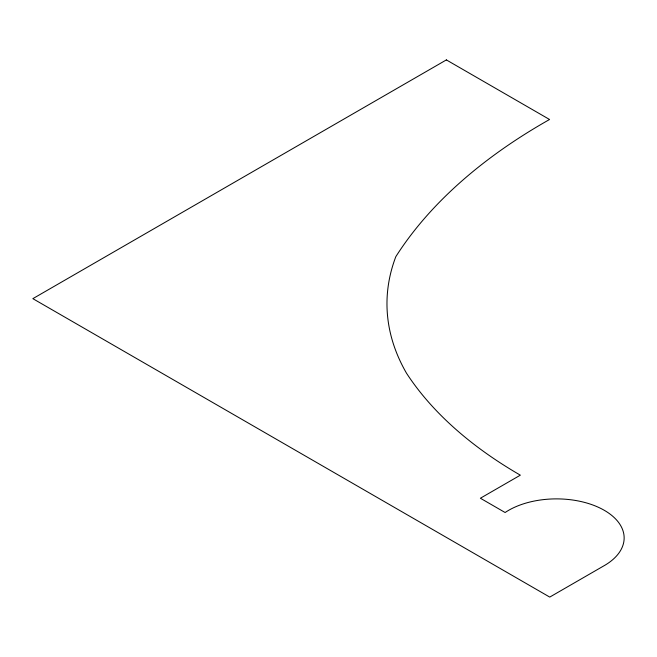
<?xml version="1.0" encoding="UTF-8"?>
<svg xmlns="http://www.w3.org/2000/svg" width="657" height="657" viewBox="0 0 657 657"><rect width="100%" height="100%" fill="white"/><g stroke="black" fill="none" stroke-linecap="round" stroke-linejoin="round"><path stroke-width="0.99" d="M446.374 59.91L32.85 298.656L549.753 597.09L603.635 565.981A67.671 39.075 0 0 0 602.822 509.487A67.671 39.075 0 0 0 505.11 512.517L480.382 498.236L520.344 475.167A497.48 287.216 0 0 1 406.527 373.242A380.198 219.504 0 0 1 395.826 256.657A641.675 370.466 0 0 1 549.564 119.492L446.374 59.91"/></g></svg>
